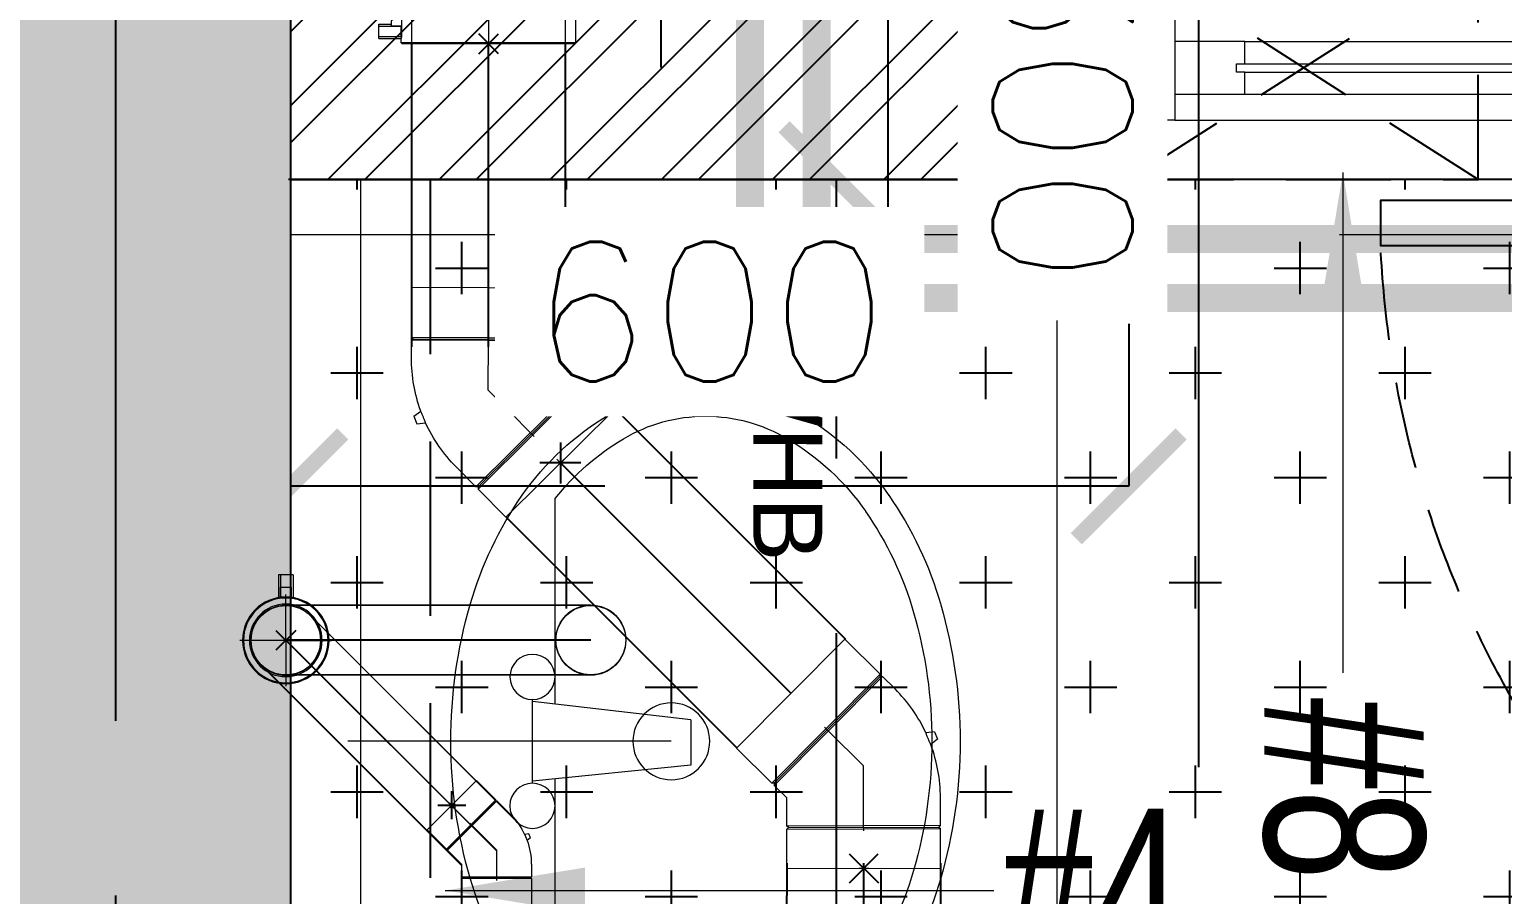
# Model space of a CAD drawing. Header units: millimetres. Extents: x -414464 to 1686, y -90036 to 108605.
# Drawn here: x -101228 to -100174, y -73737 to -73118 of the extents above; entities that cross this region are included whole.
import ezdxf
from ezdxf import colors
from ezdxf.entities.mleader import LeaderData, LeaderLine
from ezdxf.math import Vec2, Vec3

# ---------------------------------------------------------------- set-up
doc = ezdxf.new("R2010")
doc.units = ezdxf.units.MM
doc.header["$LTSCALE"] = 1000
doc.header["$MEASUREMENT"] = 0
for name, pattern in [('$1$AUDIT_D_120904163729-0', [0]), ('$36$HIDDEN', [0.375, 0.25, -0.125]), ('2BHK-A - BACK$1$( Hidden )', [0.375, 0.25, -0.125]), ('2BHK-A - BACK$1$AUDIT_D_120904163729-0', [0]), ('2BHK-A - BACK$1$DASHED', [0.75, 0.5, -0.25]), ('2BHK-A - BACK$1$HIDDEN', [0.375, 0.25, -0.125]), ('2BHK-A - BACK$1$PHANTOM2', [1.25, 0.625, -0.125, 0.125, -0.125, 0.125, -0.125]), ('AUDIT_D_120904163729-0', [0]), ('T8(T9 IS SIMILAR) - DIMENSION & TEXTING$1$AUDIT_D_120904163729-0', [0]), ('T8(T9 IS SIMILAR) - DIMENSION & TEXTING$1$CENTERX2', [101.6, 63.5, -12.7, 12.7, -12.7]), ('T8(T9 IS SIMILAR) - DIMENSION & TEXTING$1$HIDDEN', [0.375, 0.25, -0.125]), ('T8(T9 IS SIMILAR) - DIMENSION & TEXTING$1$T8 - TYPICAL FLOOR CORE$0$( Hidden )', [0.375, 0.25, -0.125]), ('T8(T9 IS SIMILAR)$1$$0$HIDDEN', [0.375, 0.25, -0.125]), ('T8(T9 IS SIMILAR)$1$HIDDEN', [0.375, 0.25, -0.125]), ('T8_REFUGE COLUMNS$1$CENTER2', [1.125, 0.75, -0.125, 0.125, -0.125])]:
    doc.linetypes.add(name, pattern=pattern)
doc.layers.get('0').update_dxf_attribs({"linetype": 'AUDIT_D_120904163729-0'})
for name, color, linetype in [('$0$A-HATCH -160', 251, '$1$AUDIT_D_120904163729-0'), ('$21$A-DIMENSIONS', 2, '$36$HIDDEN'), ('2BHK-A - BACK$1$A-HATCH -160', 251, '2BHK-A - BACK$1$AUDIT_D_120904163729-0'), ('2BHK-A - BACK$1$A-TOI SUNK 50MM', 8, 'Continuous'), ('2BHK-A - BACK$1$LEDGE WALL', 5, 'Continuous'), ('a-rcc', 3, 'Continuous'), ('T8(T9 IS SIMILAR) - DIMENSION & TEXTING$1$A-DIMENSIONS', 2, 'T8(T9 IS SIMILAR) - DIMENSION & TEXTING$1$HIDDEN'), ('T8(T9 IS SIMILAR) - DIMENSION & TEXTING$1$A-PLUMBING', 7, 'T8(T9 IS SIMILAR) - DIMENSION & TEXTING$1$AUDIT_D_120904163729-0'), ('T8(T9 IS SIMILAR) - DIMENSION & TEXTING$1$pl-110 dia soil pipe', 1, 'Continuous'), ('T8(T9 IS SIMILAR) - DIMENSION & TEXTING$1$pl-110 dia soil pipe1', 1, 'Continuous'), ('T8(T9 IS SIMILAR) - DIMENSION & TEXTING$1$pl-text', 7, 'Continuous'), ('T8(T9 IS SIMILAR) - DIMENSION & TEXTING$1$U-TI-TEXT', 7, 'Continuous'), ('T8(T9 IS SIMILAR)$1$$6$a-beam 2', 50, 'Continuous'), ('T8_REFUGE COLUMNS$1$A-CENTERLINE', 193, 'T8_REFUGE COLUMNS$1$CENTER2'), ('T8_REFUGE COLUMNS$1$A-RCC COLS', 3, 'Continuous'), ('T8_TYPICAL COLUMNS$1$A-RCC COLS', 3, 'Continuous')]:
    doc.layers.add(name, color=color, linetype=linetype)
for name, color, linetype, lineweight in [('2BHK-A - BACK$1$A-AC DRAIN PIPE', 94, 'Continuous', 18), ('2BHK-A - BACK$1$A-AC PIPE', 151, 'Continuous', 20), ('2BHK-A - BACK$1$a-TOI-fixtures', 251, 'Continuous', 0), ('2BHK-A - BACK$1$A-WALL- 160', 6, 'Continuous', 30), ('2BHK-A - BACK$1$Ventilator', 5, 'Continuous', 0), ('T8(T9 IS SIMILAR) - DIMENSION & TEXTING$1$pl-50dia waste pie', 6, 'Continuous', 0), ('T8(T9 IS SIMILAR) - DIMENSION & TEXTING$1$pl-50dia waste pipe1', 6, 'Continuous', 0), ('T8(T9 IS SIMILAR) - DIMENSION & TEXTING$1$R0-18-10-2014-T1-1st Podium Floor Plan$0$Text', 2, 'Continuous', 0), ('T8(T9 IS SIMILAR)$1$D&W', 8, 'Continuous', 25), ('T8(T9 IS SIMILAR)$1$SCPL BEAM', 191, 'T8(T9 IS SIMILAR)$1$$0$HIDDEN', 13)]:
    doc.layers.add(name, color=color, linetype=linetype, lineweight=lineweight)
doc.layers.add('T8(T9 IS SIMILAR) - DIMENSION & TEXTING$1$GEB-BEZUG', color=2, linetype='Continuous', lineweight=25, true_color=0xffff00)
doc.layers.add('T8_REFUGE COLUMNS$1$COL-HATCH', color=7, linetype='Continuous', lineweight=25, true_color=0xa3a3a3)
doc.styles.add('T8(T9 IS SIMILAR) - DIMENSION & TEXTING$1$arial', font='sanss___.ttf')
doc.styles.add('T8(T9 IS SIMILAR) - DIMENSION & TEXTING$1$ARIAL ARROW', font='swisscl.ttf')
doc.styles.add('T8(T9 IS SIMILAR) - DIMENSION & TEXTING$1$Romans 1', font='romans.shx', dxfattribs={"height": 100})
doc.styles.add('T8(T9 IS SIMILAR) - DIMENSION & TEXTING$1$SIMPLEX - HT', font='simplex.shx', dxfattribs={"width": 0.7})
doc.styles.add('T8(T9 IS SIMILAR) - DIMENSION & TEXTING$1$Tahoma', font='tahoma.ttf')
doc.dimstyles.new('T8(T9 IS SIMILAR) - DIMENSION & TEXTING$1$ALPINE S', dxfattribs={"dimscale": 0, "dimtxt": 100, "dimasz": 75, "dimexe": 0, "dimexo": 0, "dimgap": 75, "dimtad": 1, "dimdec": 0, "dimzin": 0, "dimdsep": 46, "dimtxsty": 'T8(T9 IS SIMILAR) - DIMENSION & TEXTING$1$Romans 1', "dimblk": 'T8(T9 IS SIMILAR) - DIMENSION & TEXTING$1$_ArchTick', "dimcen": 0.09, "dimclrd": 256, "dimclre": 256, "dimclrt": 7, "dimadec": 0, "dimazin": 0, "dimtfac": 1, "dimtdec": 0, "dimtofl": 0, "dimtmove": 1, "dimatfit": 0, "dimldrblk": 'T8(T9 IS SIMILAR) - DIMENSION & TEXTING$1$_Open90', "dimfxl": 1, "dimtolj": 1, "dimtzin": 0, "dimarcsym": 0})
doc.dimstyles.new('T8(T9 IS SIMILAR) - DIMENSION & TEXTING$1$SAMATA STD', dxfattribs={"dimtxt": 100, "dimasz": 50, "dimexe": 50, "dimexo": 50, "dimgap": 10, "dimtad": 0, "dimdec": 0, "dimrnd": 5, "dimzin": 0, "dimdsep": 46, "dimtxsty": 'T8(T9 IS SIMILAR) - DIMENSION & TEXTING$1$Tahoma', "dimblk": 'T8(T9 IS SIMILAR) - DIMENSION & TEXTING$1$_Origin2', "dimcen": -50, "dimdle": 50, "dimclrd": 7, "dimclre": 7, "dimclrt": 7, "dimadec": 0, "dimazin": 0, "dimtfac": 1, "dimtdec": 0, "dimtmove": 1, "dimatfit": 3, "dimfxl": 150, "dimtfill": 1, "dimtolj": 1, "dimtzin": 0, "dimlwd": -1, "dimlwe": -1, "dimarcsym": 0})

# ---------------------------------------------------------------- blocks, each defined once
blk = doc.blocks.new('T8_REFUGE COLUMNS')
at = {"layer": 'T8_REFUGE COLUMNS$1$COL-HATCH', "linetype": 'ByBlock'}
h = blk.add_hatch(color=256, dxfattribs=at)
h.dxf.hatch_style = 1
h.paths.add_polyline_path([(1215902.1, -5708099.9), (1213292.1, -5708099.9), (1213292.1, -5707849.9), (1215902.1, -5707849.9)])
at = {"layer": 'T8_REFUGE COLUMNS$1$A-CENTERLINE'}
for p, q in [((1217248.2, -5707199.9), (1182156.9, -5707199.9)), ((1217215, -5707974.9), (1182156.9, -5707974.9))]:
    blk.add_line(p, q, dxfattribs=at)
at = {"layer": 'T8_REFUGE COLUMNS$1$A-RCC COLS', "linetype": 'ByBlock'}
blk.add_lwpolyline([(1215902.1, -5708099.9), (1213292.1, -5708099.9), (1213292.1, -5707849.9), (1215902.1, -5707849.9)], close=True, dxfattribs=at)
blk = doc.blocks.new('T8_TYPICAL COLUMNS')
at = {"layer": 'T8_TYPICAL COLUMNS$1$A-RCC COLS', "linetype": 'ByBlock'}
blk.add_blockref('T8_REFUGE COLUMNS', (0, 0), dxfattribs=at)
blk = doc.blocks.new('2BHK-A - BACK$1$V1')
at = {"layer": '2BHK-A - BACK$1$Ventilator'}
for p, q in [((1139453.9, -5700057.1), (1140103.9, -5700057.1)), ((1139453.9, -5700217.1), (1140103.9, -5700217.1))]:
    blk.add_line(p, q, dxfattribs=at)
at = {"layer": '2BHK-A - BACK$1$Ventilator', "color": 8}
for p, q in [((1139486.9, -5700094.6), (1140070.9, -5700094.6)), ((1139536.9, -5700118.3), (1140020.9, -5700118.3)), ((1139536.9, -5700155.8), (1140020.9, -5700155.8)), ((1139486.9, -5700174.6), (1140070.9, -5700174.6))]:
    blk.add_line(p, q, dxfattribs=at)
at = {"layer": '2BHK-A - BACK$1$Ventilator', "color": 5}
for p, q in [((1139536.9, -5700134.1), (1140020.9, -5700134.1)), ((1139536.9, -5700140.1), (1140020.9, -5700140.1))]:
    blk.add_line(p, q, dxfattribs=at)
at = {"layer": '2BHK-A - BACK$1$Ventilator', "color": 4}
for points in [[(1139453.9, -5700094.6), (1139486.9, -5700094.6), (1139486.9, -5700174.6), (1139453.9, -5700174.6)], [(1140103.9, -5700094.6), (1140070.9, -5700094.6), (1140070.9, -5700174.6), (1140103.9, -5700174.6)], [(1139536.9, -5700134.1), (1139536.9, -5700118.3), (1139486.9, -5700118.3), (1139486.9, -5700155.8), (1139536.9, -5700155.8), (1139536.9, -5700140.1), (1139530.9, -5700140.1), (1139530.9, -5700134.1)], [(1140020.9, -5700134.1), (1140020.9, -5700118.3), (1140070.9, -5700118.3), (1140070.9, -5700155.8), (1140020.9, -5700155.8), (1140020.9, -5700140.1), (1140026.9, -5700140.1), (1140026.9, -5700134.1)]]:
    blk.add_lwpolyline(points, close=True, dxfattribs=at)
blk = doc.blocks.new('2BHK-A - BACK$1$WB1')
at = {"color": 0, "linetype": 'ByBlock', "ltscale": 1000}
for p, q in [((190074.4, -1779394.5), (190063, -1779507.9)), ((190106.8, -1779394.5), (190119.9, -1779507.9)), ((189917.5, -1779491.7), (190064.6, -1779491.7)), ((190118, -1779491.7), (190265.4, -1779491.7)), ((190061.5, -1779507.9), (190121.4, -1779507.9))]:
    blk.add_line(p, q, dxfattribs=at)
at = {"color": 0, "linetype": 'ByBlock'}
blk.add_line((190106.8, -1779394.5), (190074.4, -1779394.5), dxfattribs=at)
for centre, major_axis, start_param, end_param in [((190091.4, -1779555.7), (-92.6, 341.5), 6.018375, 6.298924), ((190091.4, -1779555.7), (-92.6, 341.5), 5.737826, 6.018375), ((190067.1, -1779471.3), (-69.6, 256.7), 0.015739, 0.342992), ((190115.8, -1779471.3), (-69.6, 256.7), 5.410573, 5.737826), ((190091.4, -1779555.7), (-87.3, 322), 6.018375, 6.298924), ((190091.4, -1779555.7), (-87.3, 322), 5.737826, 6.018375), ((190067.1, -1779471.3), (-64.3, 237.2), 0.015739, 0.342992), ((190115.8, -1779471.3), (-64.3, 237.2), 5.410573, 5.737826), ((190030, -1779417.8), (-52.6, 193.9), 0.342992, 0.768932), ((190152.9, -1779417.8), (-52.6, 193.9), 4.984633, 5.410573), ((190030, -1779417.8), (-47.3, 174.4), 0.342992, 0.768932), ((190152.9, -1779417.8), (-47.3, 174.4), 4.984633, 5.410573), ((189973.2, -1779384.1), (-35.3, 130.2), 0.768932, 1.305986), ((190209.6, -1779384.1), (-35.3, 130.2), 4.447579, 4.984633), ((189973.2, -1779384.1), (-30, 110.7), 0.768932, 1.305986), ((190209.6, -1779384.1), (-30, 110.7), 4.447579, 4.984633), ((189973.2, -1779384.1), (-35.3, 130.2), 1.305986, 1.84304), ((189973.2, -1779384.1), (-30, 110.7), 1.305986, 1.84304), ((190209.6, -1779384.1), (-30, 110.7), 3.910525, 4.447579), ((190209.6, -1779384.1), (-35.3, 130.2), 3.910525, 4.447579), ((190030, -1779350.3), (-47.3, 174.4), 1.84304, 2.20494), ((190152.9, -1779350.3), (-47.3, 174.4), 3.548625, 3.910525), ((190030, -1779350.3), (-52.6, 193.9), 1.84304, 2.268981), ((190152.9, -1779350.3), (-52.6, 193.9), 3.484585, 3.910525), ((190045.3, -1779507.9), (-4.2, 15.6), 6.018375, 12.30156), ((190137.6, -1779507.9), (-4.2, 15.6), 6.018375, 12.30156), ((190067.1, -1779296.9), (-69.6, 256.7), 2.268981, 2.596234), ((190115.8, -1779296.9), (-69.6, 256.7), 3.157331, 3.484585), ((190091.4, -1779212.5), (-92.6, 341.5), 2.596234, 2.876783), ((190091.4, -1779212.5), (-92.6, 341.5), 2.876783, 3.157331)]:
    blk.add_ellipse(centre, major_axis=major_axis, ratio=1, start_param=start_param, end_param=end_param, dxfattribs=at)
blk = doc.blocks.new('2BHK-A - BACK')
at = {"layer": '2BHK-A - BACK$1$A-HATCH -160', "linetype": 'ByBlock'}
h = blk.add_hatch(dxfattribs=at)
h.set_pattern_fill('ANSI32', color=256, scale=150)
h.paths.add_polyline_path([(1199252.2, -5707249.9), (1199092.2, -5707249.9), (1199092.2, -5707849.9), (1199252.2, -5707849.9)])
at = {"layer": '2BHK-A - BACK$1$A-TOI SUNK 50MM'}
h = blk.add_hatch(dxfattribs=at)
h.set_pattern_fill('CROSS', color=256, scale=300, style=0)
h.set_pattern_definition([(9e-15, (54492.616, 14881.46), (75, 75), [37.5, -112.5]), (90, (54511.366, 14862.71), (-75, 75), [37.5, -112.5])])
h.paths.add_polyline_path([(1196642.1, -5706399.9), (1199092.2, -5706399.9), (1199092.2, -5707849.9), (1196642.1, -5707849.9)])
h.paths.add_polyline_path([(1202691.8, -5706399.9), (1200442.1, -5706399.9), (1200442.1, -5707850.3), (1202692.3, -5707850.3)])
at = {"linetype": '2BHK-A - BACK$1$HIDDEN', "ltscale": 0.3}
for p, q in [((1199092.2, -5706999.9, 0.6), (1199252.2, -5707249.9)), ((1199092.2, -5707250), (1199252.2, -5706999.9, 0.6))]:
    blk.add_line(p, q, dxfattribs=at)
blk.add_lwpolyline([(1199077.2, -5706349.9), (1199077.2, -5707069.9), (1199044.9, -5707069.9), (1199044.9, -5706349.9)], close=True)
blk.add_lwpolyline([(1199252.2, -5706999.9), (1199252.2, -5707249.9), (1199092.2, -5707249.9), (1199092.2, -5706999.9)], close=True, dxfattribs=at)
at = {"color": 0, "linetype": '2BHK-A - BACK$1$( Hidden )', "ltscale": 0.25}
blk.add_arc((1199078.2, -5706349.4), 721.1, 180.0347, 267.627, dxfattribs=at)
at = {"layer": '2BHK-A - BACK$1$A-AC DRAIN PIPE', "linetype": '2BHK-A - BACK$1$PHANTOM2', "ltscale": 0.1, "const_width": 20, "elevation": -1.2}
blk.add_lwpolyline([(1199319.3, -5707520.9), (1199007.4, -5707520.9), (1199007.4, -5706301.7)], dxfattribs=at)
at = {"layer": '2BHK-A - BACK$1$A-AC PIPE', "linetype": '2BHK-A - BACK$1$DASHED', "ltscale": 0.1, "const_width": 20, "elevation": -1.2}
blk.add_lwpolyline([(1199049.5, -5706301.7), (1199049.5, -5707473.2), (1199292.5, -5707473.2)], dxfattribs=at)
at = {"layer": '2BHK-A - BACK$1$A-TOI SUNK 50MM'}
blk.add_lwpolyline([(1196642.1, -5706399.9), (1199092.2, -5706399.9), (1199092.2, -5707849.9), (1196642.1, -5707849.9)], close=True, dxfattribs=at)
at = {"layer": '2BHK-A - BACK$1$a-TOI-fixtures', "color": 1}
blk.add_line((1198342.2, -5707301.2), (1199092.2, -5707301.2), dxfattribs=at)
at = {"layer": '2BHK-A - BACK$1$a-TOI-fixtures'}
for p, q in [((1199092.2, -5707799.5), (1199092.2, -5707301.2)), ((1198292.2, -5707799.5), (1199092.2, -5707799.5))]:
    blk.add_line(p, q, dxfattribs=at)
at = {"layer": '2BHK-A - BACK$1$a-TOI-fixtures', "extrusion": (-2.53027e-07, 3.53358e-09, 1)}
blk.add_line((1198689.9, -5707577.3, 0), (1198689.9, -5707808.9), dxfattribs=at)
blk.add_circle((1198689.9, -5707577.3, -0.3), 27.5, dxfattribs=at)
at = {"layer": '2BHK-A - BACK$1$A-WALL- 160', "linetype": 'ByBlock'}
for p, q in [((1199252.2, -5707249.9), (1199092.2, -5707249.9)), ((1199092.2, -5707249.9), (1199092.2, -5707849.8))]:
    blk.add_line(p, q, dxfattribs=at)
at = {"layer": '2BHK-A - BACK$1$LEDGE WALL', "linetype": '2BHK-A - BACK$1$HIDDEN', "ltscale": 0.5}
blk.add_line((1199092.2, -5707749.8), (1198292.2, -5707749.8), dxfattribs=at)
at = {"layer": '2BHK-A - BACK$1$a-TOI-fixtures', "rotation": 0.008288086606578331}
blk.add_blockref('2BHK-A - BACK$1$WB1', (1008341, -3928196.3, 0), dxfattribs=at)
at = {"layer": '2BHK-A - BACK$1$A-WALL- 160', "linetype": 'ByBlock', "xscale": -1, "rotation": 270}
blk.add_blockref('2BHK-A - BACK$1$V1', (6899309.2, -6846703.8), dxfattribs=at)
blk = doc.blocks.new('T8(T9 IS SIMILAR) - DIMENSION & TEXTING$1$_ArchTick')
at = {"color": 0, "linetype": 'ByBlock', "const_width": 0.15}
blk.add_lwpolyline([(-0.5, -0.5), (0.5, 0.5)], dxfattribs=at)
blk = doc.blocks.new('*D1526')
at = {"layer": 'T8(T9 IS SIMILAR) - DIMENSION & TEXTING$1$A-DIMENSIONS', "linetype": 'T8(T9 IS SIMILAR) - DIMENSION & TEXTING$1$HIDDEN', "lineweight": -2, "transparency": 16777216}
for p, q in [((1213452.2, -5707851.3), (1213452.2, -5707459.1)), ((1215902.2, -5707850.9), (1215902.2, -5707459.1))]:
    blk.add_line(p, q, dxfattribs=at)
at = {"layer": 'T8(T9 IS SIMILAR) - DIMENSION & TEXTING$1$A-DIMENSIONS', "lineweight": -2, "transparency": 16777216}
blk.add_line((1215902.2, -5707459.1), (1213452.2, -5707459.1), dxfattribs=at)
at = {"layer": 'T8(T9 IS SIMILAR) - DIMENSION & TEXTING$1$A-DIMENSIONS', "linetype": 'ByBlock', "lineweight": -2, "transparency": 16777216, "xscale": 75, "yscale": 75, "zscale": 75, "rotation": 180}
blk.add_blockref('T8(T9 IS SIMILAR) - DIMENSION & TEXTING$1$_ArchTick', (1213452.2, -5707459.1), dxfattribs=at)
at = {"layer": 'T8(T9 IS SIMILAR) - DIMENSION & TEXTING$1$A-DIMENSIONS', "linetype": 'ByBlock', "lineweight": -2, "transparency": 16777216, "xscale": 75, "yscale": 75, "zscale": 75}
blk.add_blockref('T8(T9 IS SIMILAR) - DIMENSION & TEXTING$1$_ArchTick', (1215902.2, -5707459.1), dxfattribs=at)
at = {"layer": 'T8(T9 IS SIMILAR) - DIMENSION & TEXTING$1$A-DIMENSIONS', "color": 7, "linetype": 'ByBlock', "transparency": 16777216, "insert": (1214677.2, -5707334.1), "char_height": 100, "attachment_point": 5, "style": 'T8(T9 IS SIMILAR) - DIMENSION & TEXTING$1$Romans 1'}
blk.add_mtext('\\A1;2450', dxfattribs=at)
blk = doc.blocks.new('T8(T9 IS SIMILAR) - DIMENSION & TEXTING$1$_Open90')
at = {"color": 0, "linetype": 'ByBlock', "lineweight": -2}
for p, q in [((-0.5, 0.5), (0, 0)), ((0, 0), (-1, 0)), ((0, 0), (-0.5, -0.5))]:
    blk.add_line(p, q, dxfattribs=at)
blk = doc.blocks.new('T8(T9 IS SIMILAR) - DIMENSION & TEXTING$1$Einfügepunkt')
at = {"layer": 'T8(T9 IS SIMILAR) - DIMENSION & TEXTING$1$GEB-BEZUG'}
for p, q in [((-7.07, -7.07), (7.07, 7.07)), ((-7.07, 7.07), (7.07, -7.07))]:
    blk.add_line(p, q, dxfattribs=at)
blk = doc.blocks.new('T8(T9 IS SIMILAR) - DIMENSION & TEXTING$1$361.771.16.1_G')
at = {"lineweight": 13, "ltscale": 25}
for p, q in [((0, 0), (0, 32.8)), ((-47, 5.2), (-30.6, 5.2)), ((-47, -5.2), (-47, 5.2)), ((-47, 3.7), (-30.8, 3.7)), ((-38, 3.7), (-38, -3.8)), ((-30.8, 3.7), (-38, 3.7)), ((-47, -3.7), (-30.8, -3.7)), ((-47, -5.2), (-30.6, -5.2)), ((-38, -3.8), (-30.8, -3.8)), ((0, 0), (-32.8, 0)), ((0, 0), (0, -32.8)), ((0, 0), (32.8, 0))]:
    blk.add_line(p, q, dxfattribs=at)
for radius in [31, 30.3, 26, 25]:
    blk.add_circle((0, 0), radius, dxfattribs=at)
blk.add_blockref('T8(T9 IS SIMILAR) - DIMENSION & TEXTING$1$Einfügepunkt', (0, 0), dxfattribs=at)
blk = doc.blocks.new('T8(T9 IS SIMILAR) - DIMENSION & TEXTING$1$367.771.16.1_A')
at = {"lineweight": 13, "ltscale": 25}
for p, q in [((3.8, 78.5), (3.8, 62.5)), ((3.8, 78.5), (14.2, 78.5)), ((5.3, 78.5), (5.3, 62.5)), ((12.7, 78.5), (12.7, 62.5)), ((14.2, 78.5), (14.2, 69.5)), ((45.8, 78.5), (45.8, 69.5)), ((45.8, 78.5), (56.2, 78.5)), ((47.3, 78.5), (47.3, 62.5)), ((54.7, 78.5), (54.7, 62.5)), ((56.2, 78.5), (56.2, 62.5)), ((12.6, 62.4), (12.6, 69.5)), ((12.6, 69.5), (16.5, 69.5)), ((22.4, 62.5), (16.6, 69.5)), ((22.4, 62.5), (28.3, 69.5)), ((28.4, 69.5), (47.4, 69.5)), ((47.4, 69.5), (47.4, 62.4)), ((0, 61.8), (0.7, 62.5)), ((0, -61.8), (0, 61.8)), ((0, 55), (28.3, 55)), ((0.7, 62.5), (3.8, 62.5)), ((0.7, -62.5), (0.7, 62.5)), ((5.3, 62.5), (12.7, 62.5)), ((22.4, 62.4), (12.6, 62.4)), ((22.4, 62.5), (22.4, 62.4)), ((47.4, 62.4), (22.4, 62.4)), ((28.3, 56), (31.7, 56)), ((28.3, -56), (28.3, 56)), ((31.7, -56), (31.7, 56)), ((31.7, 55), (60, 55)), ((47.3, 62.5), (54.7, 62.5)), ((56.2, 62.5), (59.3, 62.5)), ((60, 61.8), (59.3, 62.5)), ((59.3, -62.5), (59.3, 62.5)), ((60, -61.8), (60, 61.8)), ((-6.1, -0.1), (11.6, -0.1)), ((11.6, -0.1), (53.3, -0.1)), ((53.3, -0.1), (63.3, -0.1)), ((0, -55), (28.3, -55)), ((0, -61.8), (0.7, -62.5)), ((0.7, -62.5), (59.3, -62.5)), ((28.3, -56), (31.7, -56)), ((31.7, -55), (60, -55)), ((60, -61.8), (59.3, -62.5))]:
    blk.add_line(p, q, dxfattribs=at)
for points, weights in [([(22.4, 62.4), (19.6, 65.8), (16.5, 69.5)], [1, 1.00181632922, 1.00072644359]), ([(16.5, 69.5), (16.6, 69.5), (16.6, 69.5)], [1.01365125454, 1.01438848921, 1.01438848921]), ([(28.4, 69.5), (25.3, 65.8), (22.4, 62.4)], [1.00072644331, 1.00181632851, 1]), ([(28.3, 69.5), (28.3, 69.5), (28.4, 69.5)], [1.01438848921, 1.01438848921, 1.01365125454])]:
    blk.add_rational_spline(points, weights, degree=2, dxfattribs=at)
for points, knots in [([(12.6, 62.4), (12.2, 62.4), (11.6, 62.3), (10.3, 62.3), (9.7, 62.3), (8.3, 62.3), (7.7, 62.3), (6.4, 62.3), (5.8, 62.4), (4.9, 62.4), (4.5, 62.4), (3.9, 62.5), (3.8, 62.5), (3.8, 62.5)], [1.186254, 1.186254, 1.186254, 1.186254, 1.37182, 1.37182, 1.567794, 1.567794, 1.763769, 1.763769, 1.959743, 1.959743, 2.155717, 2.155717, 2.351692, 2.351692, 2.351692, 2.351692]), ([(5.3, 62.5), (5.3, 62.5), (5.4, 62.5), (5.8, 62.5), (6.1, 62.5), (6.7, 62.4), (7.1, 62.4), (8, 62.4), (8.5, 62.4), (9.5, 62.4), (10, 62.4), (10.9, 62.4), (11.3, 62.4), (11.9, 62.5), (12.2, 62.5), (12.6, 62.5), (12.7, 62.5), (12.7, 62.5)], [0.557636, 0.557636, 0.557636, 0.557636, 0.697045, 0.697045, 0.836454, 0.836454, 0.975863, 0.975863, 1.115272, 1.115272, 1.254681, 1.254681, 1.39409, 1.39409, 1.533499, 1.533499, 1.672909, 1.672909, 1.672909, 1.672909]), ([(47.3, 62.5), (47.3, 62.5), (47.4, 62.5), (47.8, 62.5), (48.1, 62.5), (48.7, 62.4), (49.1, 62.4), (50, 62.4), (50.5, 62.4), (51.5, 62.4), (52, 62.4), (52.9, 62.4), (53.3, 62.4), (53.9, 62.5), (54.2, 62.5), (54.6, 62.5), (54.7, 62.5), (54.7, 62.5)], [0.557636, 0.557636, 0.557636, 0.557636, 0.697045, 0.697045, 0.836454, 0.836454, 0.975863, 0.975863, 1.115272, 1.115272, 1.254681, 1.254681, 1.39409, 1.39409, 1.533499, 1.533499, 1.672909, 1.672909, 1.672909, 1.672909]), ([(56.2, 62.5), (56.2, 62.5), (56.1, 62.5), (55.5, 62.4), (55.1, 62.4), (54.2, 62.4), (53.6, 62.3), (52.3, 62.3), (51.7, 62.3), (50.3, 62.3), (49.7, 62.3), (48.4, 62.3), (47.8, 62.4), (47.4, 62.4)], [0.783897, 0.783897, 0.783897, 0.783897, 0.979871, 0.979871, 1.175845, 1.175845, 1.37182, 1.37182, 1.567794, 1.567794, 1.763769, 1.763769, 1.949335, 1.949335, 1.949335, 1.949335])]:
    blk.add_open_spline(points, degree=3, knots=knots, dxfattribs=at)
blk.add_blockref('T8(T9 IS SIMILAR) - DIMENSION & TEXTING$1$Einfügepunkt', (0, 0), dxfattribs=at)
blk = doc.blocks.new('T8(T9 IS SIMILAR) - DIMENSION & TEXTING$1$361.045.16.1_A')
at = {"ltscale": 25}
for p, q in [((-49.5, 14.1), (-14.1, 49.5)), ((3.2, 32.2), (-14.1, 49.5)), ((3.2, 32.2), (-32.2, -3.2)), ((3.2, 31.5), (3.2, 32.2)), ((-31.5, -3.9), (3.9, 31.5)), ((3.2, 31.5), (-31.5, -3.2)), ((3.2, 31.5), (3.9, 31.5)), ((10.4, 25), (3.9, 31.5)), ((-32.2, -3.2), (-49.5, 14.1)), ((-13.8, 13.8), (-15.6, 15.6)), ((0, 0), (-13.8, 13.8)), ((23.4, 11.3), (20.3, 10.9)), ((23.4, 11.3), (24.5, 8.5)), ((-5.6, 5.6), (-7.3, 7.3)), ((0, -10.4), (0, 0)), ((24.5, 8.5), (22, 6.6)), ((-31.5, -3.2), (-32.2, -3.2)), ((-31.5, -3.2), (-31.5, -3.9)), ((-25, -10.4), (-31.5, -3.9)), ((-25, -24.5), (-25, -10.4)), ((0, -24.5), (0, -10.4)), ((25, -24.5), (25, -10.4)), ((-24.5, -25), (-25, -24.5)), ((25, -24.5), (-25, -24.5)), ((-24.5, -25), (-25, -25.5)), ((-25, -45), (-25, -25.5)), ((-25, -25.5), (25, -25.5)), ((-24.5, -25), (24.5, -25)), ((0, -27), (0, -24.5)), ((24.5, -25), (25, -24.5)), ((24.5, -25), (25, -25.5)), ((25, -45), (25, -25.5)), ((-25, -45), (25, -45)), ((0, -45), (-2.5, -45)), ((0, -45), (0, -42.5)), ((0, -45), (0, -47.5)), ((0, -45), (2.5, -45))]:
    blk.add_line(p, q, dxfattribs=at)
for start, end in [(25.1575, 45), (0, 19.8425)]:
    blk.add_arc((-25, -10.4), 50, start, end, dxfattribs=at)
blk.add_open_spline([(22, 6.6), (22, 6.6), (22, 6.6), (22, 6.8), (21.9, 6.9), (21.8, 7.2), (21.7, 7.4), (21.5, 7.8), (21.4, 8), (21.3, 8.3), (21.2, 8.5), (21.1, 8.8), (21, 8.9), (20.9, 9.3), (20.8, 9.4), (20.7, 9.8), (20.6, 10.1), (20.4, 10.5), (20.4, 10.6), (20.3, 10.8), (20.3, 10.9), (20.3, 10.9)], degree=3, knots=[-0.7326885, -0.7326885, -0.7326885, -0.7326885, -0.6703276, -0.6703276, -0.5851203, -0.5851203, -0.4924215, -0.4924215, -0.4253679, -0.4253679, -0.3759063, -0.3759063, -0.3289293, -0.3289293, -0.2716255, -0.2716255, -0.1856359, -0.1856359, -0.0935578, -0.0935578, 0, 0, 0, 0], dxfattribs=at)
blk.add_blockref('T8(T9 IS SIMILAR) - DIMENSION & TEXTING$1$Einfügepunkt', (0, -45), dxfattribs=at)
blk = doc.blocks.new('T8(T9 IS SIMILAR) - DIMENSION & TEXTING$1$365.045.16.1_A')
at = {"lineweight": 13, "ltscale": 25}
for p, q in [((-61.87, 8.84), (-8.84, 61.87)), ((8.31, 44.72), (-8.84, 61.87)), ((8.31, 44.72), (-44.72, -8.31)), ((-43.66, -9.37), (9.37, 43.66)), ((8.31, 43.66), (-43.66, -8.31)), ((8.31, 43.66), (8.31, 44.72)), ((8.31, 43.66), (9.37, 43.66)), ((15.53, 37.5), (9.37, 43.66)), ((-17.15, 17.15), (-18.92, 18.92)), ((0, 0), (-17.15, 17.15)), ((34.72, 16.55), (30.55, 16)), ((34.72, 16.55), (36.25, 12.85)), ((-44.72, -8.31), (-61.87, 8.84)), ((-9.22, 9.22), (-10.98, 10.98)), ((36.25, 12.85), (32.91, 10.29)), ((0, -15.53), (0, 0)), ((-43.66, -8.31), (-44.72, -8.31)), ((-43.66, -8.31), (-43.66, -9.37)), ((-37.5, -15.53), (-43.66, -9.37)), ((-37.5, -29.25), (-37.5, -15.53)), ((0, -29.25), (0, -15.53)), ((37.5, -29.25), (37.5, -15.53)), ((-36.75, -30), (-37.5, -29.25)), ((37.5, -29.25), (-37.5, -29.25)), ((-36.75, -30), (-37.5, -30.75)), ((-37.5, -50), (-37.5, -30.75)), ((-37.5, -30.75), (37.5, -30.75)), ((-36.75, -30), (36.75, -30)), ((0, -31.75), (0, -29.25)), ((36.75, -30), (37.5, -29.25)), ((36.75, -30), (37.5, -30.75)), ((37.5, -50), (37.5, -30.75)), ((-37.5, -50), (37.5, -50)), ((0, -50), (-2.5, -50)), ((0, -50), (0, -47.5)), ((0, -50), (0, -52.5)), ((0, -50), (2.5, -50))]:
    blk.add_line(p, q, dxfattribs=at)
for start, end in [(24.86037, 45), (0, 20.13963)]:
    blk.add_arc((-37.5, -15.53), 75, start, end, dxfattribs=at)
blk.add_open_spline([(32.91, 10.29), (32.91, 10.29), (32.9, 10.32), (32.83, 10.48), (32.76, 10.63), (32.57, 11.05), (32.44, 11.33), (32.2, 11.88), (32.09, 12.14), (31.89, 12.6), (31.81, 12.8), (31.64, 13.19), (31.56, 13.39), (31.39, 13.81), (31.3, 14.04), (31.08, 14.58), (30.97, 14.88), (30.77, 15.4), (30.69, 15.62), (30.58, 15.92), (30.55, 16), (30.55, 16)], degree=3, knots=[-0.9758327, -0.9758327, -0.9758327, -0.9758327, -0.8930469, -0.8930469, -0.7796093, -0.7796093, -0.6561479, -0.6561479, -0.5667077, -0.5667077, -0.5007206, -0.5007206, -0.4380575, -0.4380575, -0.3616519, -0.3616519, -0.247098, -0.247098, -0.1245121, -0.1245121, 0, 0, 0, 0], dxfattribs=at)
blk.add_blockref('T8(T9 IS SIMILAR) - DIMENSION & TEXTING$1$Einfügepunkt', (0, -50), dxfattribs=at)
blk = doc.blocks.new('*D444')
at = {"layer": 'T8(T9 IS SIMILAR) - DIMENSION & TEXTING$1$U-TI-TEXT', "lineweight": -2, "transparency": 16777216}
for p, q in [((5695, 6289.2), (5743.8, 6451.7)), ((5743.8, 6451.7), (6150.9, 6451.7)), ((5545, 6289.2), (5470, 6289.2)), ((5545, 6289.2), (5845, 6289.2)), ((5845, 6289.2), (5920, 6289.2))]:
    blk.add_line(p, q, dxfattribs=at)
at = {"layer": 'T8(T9 IS SIMILAR) - DIMENSION & TEXTING$1$U-TI-TEXT', "linetype": 'T8(T9 IS SIMILAR) - DIMENSION & TEXTING$1$T8 - TYPICAL FLOOR CORE$0$( Hidden )', "lineweight": -2, "transparency": 16777216}
for p, q in [((5545, 6287.2), (5545, 6289.2)), ((5845, 6287.2), (5845, 6289.2))]:
    blk.add_line(p, q, dxfattribs=at)
at = {"layer": 'T8(T9 IS SIMILAR) - DIMENSION & TEXTING$1$U-TI-TEXT', "linetype": 'ByBlock', "lineweight": -2, "transparency": 16777216, "xscale": 75, "yscale": 75, "zscale": 75}
blk.add_blockref('T8(T9 IS SIMILAR) - DIMENSION & TEXTING$1$_ArchTick', (5545, 6289.2), dxfattribs=at)
at = {"layer": 'T8(T9 IS SIMILAR) - DIMENSION & TEXTING$1$U-TI-TEXT', "linetype": 'ByBlock', "lineweight": -2, "transparency": 16777216, "xscale": 75, "yscale": 75, "zscale": 75, "rotation": 180}
blk.add_blockref('T8(T9 IS SIMILAR) - DIMENSION & TEXTING$1$_ArchTick', (5845, 6289.2), dxfattribs=at)
at = {"layer": 'T8(T9 IS SIMILAR) - DIMENSION & TEXTING$1$U-TI-TEXT', "color": 7, "linetype": 'ByBlock', "transparency": 16777216, "insert": (5947.4, 6576.7), "char_height": 100, "attachment_point": 5, "style": 'T8(T9 IS SIMILAR) - DIMENSION & TEXTING$1$Romans 1', "bg_fill": 3, "box_fill_scale": 1.25, "bg_fill_color": 256, "bg_fill_true_color": 13158600, "bg_fill_transparency": 0}
blk.add_mtext('\\A1;300', dxfattribs=at)
blk = doc.blocks.new('T8(T9 IS SIMILAR) - DIMENSION & TEXTING$1$_Origin2')
at = {"color": 0, "linetype": 'ByBlock', "lineweight": -2}
blk.add_line((-0.5, 0), (-1, 0), dxfattribs=at)
for radius in [0.5, 0.25]:
    blk.add_circle((0, 0), radius, dxfattribs=at)
blk = doc.blocks.new('*D1238')
at = {"layer": 'T8(T9 IS SIMILAR) - DIMENSION & TEXTING$1$A-DIMENSIONS', "linetype": 'T8(T9 IS SIMILAR) - DIMENSION & TEXTING$1$HIDDEN', "lineweight": -2, "transparency": 16777216}
for p, q in [((1213555.7, -5707250), (1213672.1, -5707250)), ((1213452.4, -5707849.9), (1213672.1, -5707849.9))]:
    blk.add_line(p, q, dxfattribs=at)
at = {"layer": 'T8(T9 IS SIMILAR) - DIMENSION & TEXTING$1$A-DIMENSIONS', "lineweight": -2, "transparency": 16777216}
blk.add_line((1213672.1, -5707250), (1213672.1, -5707849.9), dxfattribs=at)
at = {"layer": 'T8(T9 IS SIMILAR) - DIMENSION & TEXTING$1$A-DIMENSIONS', "linetype": 'ByBlock', "lineweight": -2, "transparency": 16777216, "xscale": 75, "yscale": 75, "zscale": 75}
for p, rotation in [((1213672.1, -5707250), 90), ((1213672.1, -5707849.9), 270)]:
    blk.add_blockref('T8(T9 IS SIMILAR) - DIMENSION & TEXTING$1$_ArchTick', p, dxfattribs=dict(at, rotation=rotation))
at = {"layer": 'T8(T9 IS SIMILAR) - DIMENSION & TEXTING$1$A-DIMENSIONS', "color": 7, "linetype": 'ByBlock', "transparency": 16777216, "insert": (1213547.1, -5707549.9), "char_height": 100, "attachment_point": 5, "rotation": 90, "style": 'T8(T9 IS SIMILAR) - DIMENSION & TEXTING$1$Romans 1', "bg_fill": 3, "box_fill_scale": 1.25, "bg_fill_color": 256, "bg_fill_true_color": 13158600, "bg_fill_transparency": 0}
blk.add_mtext('\\A1;600', dxfattribs=at)
blk = doc.blocks.new('T8(T9 IS SIMILAR) - DIMENSION & TEXTING$1$A$C77D62699')
at = {"layer": 'T8(T9 IS SIMILAR) - DIMENSION & TEXTING$1$pl-110 dia soil pipe1'}
for p, q in [((7060.2, 6489.3, 0.7), (6489.6, 6489.5, 0.6)), ((6164.1, 6256.2, 0.7), (6329.2, 6421.3, 0.6)), ((7060.2, 6379.3, 0.7), (6489.6, 6379.5, 0.6)), ((6241.9, 6178.5, 0.7), (6407, 6343.5, 0.6)), ((6120.2, 6220.9, 0.8), (5903, 6220.9, 0.7)), ((6119.9, 6110.9, 0.8), (5902.3, 6110.9, 0.7))]:
    blk.add_line(p, q, dxfattribs=at)
at = {"layer": 'T8(T9 IS SIMILAR) - DIMENSION & TEXTING$1$pl-110 dia soil pipe1', "color": 12, "linetype": 'T8(T9 IS SIMILAR) - DIMENSION & TEXTING$1$CENTERX2'}
for p, q in [((7060.2, 6434.3, 0.7), (6489.6, 6434.5, 0.6)), ((6203, 6217.3, 0.7), (6368.1, 6382.4, 0.6)), ((6120, 6165.9, 0.8), (5903, 6165.9, 0.7))]:
    blk.add_line(p, q, dxfattribs=at)
at = {"layer": 'T8(T9 IS SIMILAR) - DIMENSION & TEXTING$1$pl-50dia waste pipe1'}
for p, q in [((6304.8, 6239.1, 0.7), (6304.8, 6020.8, 0.7)), ((6305.1, 6239.1, 0.7), (6305.1, 6020.8, 0.7)), ((6354.8, 6239.1, 0.7), (6354.8, 6020.8, 0.7)), ((6355.1, 6239.1, 0.7), (6355.1, 6020.8, 0.7)), ((6462.8, 6189.2, 1.9), (6312.2, 6038.5, 1.9)), ((6463.1, 6189.2, 1.9), (6312.4, 6038.5, 1.9)), ((6490.9, 6146.6, 1.9), (6347.5, 6003.1, 1.9)), ((6491.2, 6146.6, 1.9), (6347.8, 6003.2, 1.9))]:
    blk.add_line(p, q, dxfattribs=at)
at = {"layer": 'T8(T9 IS SIMILAR) - DIMENSION & TEXTING$1$pl-50dia waste pipe1', "color": 12, "linetype": 'T8(T9 IS SIMILAR) - DIMENSION & TEXTING$1$CENTERX2'}
for p, q in [((6329.8, 6239.1, 0.7), (6329.8, 6020.8, 0.7)), ((6330.1, 6239.1, 0.7), (6330.1, 6020.8, 0.7)), ((6480.5, 6171.5, 1.9), (6329.8, 6020.8, 1.9)), ((6480.8, 6171.5, 1.9), (6330.1, 6020.8, 1.9))]:
    blk.add_line(p, q, dxfattribs=at)
at = {"layer": 'T8(T9 IS SIMILAR) - DIMENSION & TEXTING$1$pl-50dia waste pipe1', "ltscale": 0.1}
for centre in [(6329.8, 6239.1, 0.7), (6330.1, 6239.1, 0.7), (6329.9, 6020.9, 0.7), (6330.2, 6020.9, 0.7)]:
    blk.add_circle(centre, 25, dxfattribs=at)
at = {"layer": 'T8(T9 IS SIMILAR) - DIMENSION & TEXTING$1$pl-110 dia soil pipe', "ltscale": 0.1}
for name, p, xscale, yscale, zscale, rotation in [('T8(T9 IS SIMILAR) - DIMENSION & TEXTING$1$365.045.16.1_A', (6420, 6434.2, 0.6), 1.466696233104787, 1.466696233104787, 1.466696233104787, 90.19695643324765), ('T8(T9 IS SIMILAR) - DIMENSION & TEXTING$1$365.045.16.1_A', (6151, 6165.7, 0.7), -1.466696233104786, 1.466696233104786, 1.466696233104786, 134.8030435667524), ('T8(T9 IS SIMILAR) - DIMENSION & TEXTING$1$367.771.16.1_A', (5903, 6165.9, 0.7), 1.000020158935082, 1.000020158935082, 1.000020158935082, 180)]:
    blk.add_blockref(name, p, dxfattribs=dict(at, xscale=xscale, yscale=yscale, zscale=zscale, rotation=rotation))
at = {"layer": 'T8(T9 IS SIMILAR) - DIMENSION & TEXTING$1$pl-50dia waste pie', "ltscale": 0.1, "xscale": -1.000020158935082, "yscale": 1.000020158935082, "zscale": 1.000020158935082, "rotation": 314.9999999999999}
blk.add_blockref('T8(T9 IS SIMILAR) - DIMENSION & TEXTING$1$361.045.16.1_A', (6480, 6171.5, 2.1), dxfattribs=at)
at = {"layer": 'T8(T9 IS SIMILAR) - DIMENSION & TEXTING$1$pl-50dia waste pie', "xscale": -1.000020158935082, "yscale": 1.000020158935082, "zscale": 1.000020158935082, "rotation": 180}
blk.add_blockref('T8(T9 IS SIMILAR) - DIMENSION & TEXTING$1$361.771.16.1_G', (6330.1, 6020.8, 0.7), dxfattribs=at)
at = {"layer": 'T8(T9 IS SIMILAR) - DIMENSION & TEXTING$1$U-TI-TEXT', "style": 'T8(T9 IS SIMILAR) - DIMENSION & TEXTING$1$arial'}
blk.add_text('WHB', height=49.53, rotation=359.9999, dxfattribs=at).set_placement((6112.2, 6355.3, 0))
at = {"layer": 'T8(T9 IS SIMILAR) - DIMENSION & TEXTING$1$U-TI-TEXT', "linetype": 'ByBlock'}
dim = blk.add_linear_dim(base=(5845, 6289.2), p1=(5545, 5932.8), p2=(5845, 5932.8), dimstyle='T8(T9 IS SIMILAR) - DIMENSION & TEXTING$1$ALPINE S', override={"dimscale": 1, "dimfxl": 2, "dimfxlon": 1, "dimtfill": 1, "dimarcsym": 1}, dxfattribs=at)
dim.commit()
dim.dimension.update_dxf_attribs({"geometry": '*D444', "text_midpoint": (5818.8, 6576.7)})
at = {"layer": 'T8(T9 IS SIMILAR) - DIMENSION & TEXTING$1$pl-text', "lineweight": 13, "ltscale": 100}
ml = blk.add_multileader_mtext('Standard', dxfattribs=at)
ml.set_content('\\pxql,t45;{\\C256;Service Ledge For ODU \\P0.43 x 1.48 m}', color=4, style='T8(T9 IS SIMILAR) - DIMENSION & TEXTING$1$SIMPLEX - HT')
ml.set_leader_properties(color=256, linetype='ByLayer', lineweight=-1)
ml.build(insert=Vec2(0, 0))
ml.multileader.update_dxf_attribs({"text_left_attachment_type": 2, "text_right_attachment_type": 2, "dogleg_length": 100, "arrow_head_size": 45.3})
ctx = ml.context
ctx.base_point, ctx.char_height, ctx.arrow_head_size, ctx.landing_gap_size, ctx.plane_origin, ctx.plane_x_axis, ctx.plane_y_axis = Vec3(7592.9, 5474.7), 90.524, 45.3, 22.6, Vec3(7113.3, 4739), Vec3(-1, -0.000124), Vec3(0.000124, -1)
ctx.left_attachment, ctx.right_attachment, ctx.text_align_type = 2, 2, 2
notes = []
notes.append((ctx, [(1, (1, 1, 0), (6315.6, 5474.6), (1, 0.000124), 90.5, [(2, [(5330.1, 5932.8)], 0, [])])]))
ctx.mtext.insert, ctx.mtext.text_direction, ctx.mtext.rotation, ctx.mtext.width, ctx.mtext.alignment, ctx.mtext.flow_direction = Vec3(7533.1, 5595.4), Vec3(1, 0.000124), 0.000124, 1141.488, 3, 5
for ctx, leaders in notes:
    for number, flags, end, landing, length, lines in leaders:
        leader = LeaderData()
        leader.index, (leader.has_last_leader_line, leader.has_dogleg_vector, leader.attachment_direction) = number, flags
        leader.last_leader_point, leader.dogleg_vector, leader.dogleg_length = Vec3(end), Vec3(landing), length
        for number, points, colour, breaks in lines:
            line = LeaderLine()
            line.index, line.vertices, line.color, line.breaks = number, Vec3.list(points), colors.encode_raw_color(colour), breaks
            leader.lines.append(line)
        ctx.leaders.append(leader)
blk = doc.blocks.new('T8(T9 IS SIMILAR) - DIMENSION & TEXTING')
at = {"layer": 'T8(T9 IS SIMILAR) - DIMENSION & TEXTING$1$A-PLUMBING', "linetype": 'ByBlock'}
blk.add_blockref('T8(T9 IS SIMILAR) - DIMENSION & TEXTING$1$A$C77D62699', (1207452.3, -5713874), dxfattribs=at)
at = {"layer": 'T8(T9 IS SIMILAR) - DIMENSION & TEXTING$1$R0-18-10-2014-T1-1st Podium Floor Plan$0$Text', "linetype": 'ByBlock', "style": 'T8(T9 IS SIMILAR) - DIMENSION & TEXTING$1$ARIAL ARROW'}
blk.add_text('#8', height=114.75, dxfattribs=at).set_placement((1213823.5, -5707152.9, 0))
blk.add_text('#4', height=114.75, rotation=90, dxfattribs=at).set_placement((1214017.7, -5707341.2, 0))
at = {"layer": 'T8(T9 IS SIMILAR) - DIMENSION & TEXTING$1$A-DIMENSIONS', "linetype": 'ByBlock'}
dim = blk.add_linear_dim(base=(1213452.2, -5707459.1), p1=(1215902.2, -5707850.9, -0.7), p2=(1213452.2, -5707851.3), angle=180, dimstyle='T8(T9 IS SIMILAR) - DIMENSION & TEXTING$1$ALPINE S', override={"dimscale": 1, "dimfxl": 5, "dimarcsym": 1}, dxfattribs=at)
dim.commit()
dim.dimension.update_dxf_attribs({"geometry": '*D1526', "text_midpoint": (1214677.2, -5707334.1)})
at = {"layer": 'T8(T9 IS SIMILAR) - DIMENSION & TEXTING$1$R0-18-10-2014-T1-1st Podium Floor Plan$0$Text'}
for points in [[(1213447.3, -5707096.7), (1213697.1, -5707096.7), (1213805.6, -5707096.7)], [(1213961.5, -5707739.1), (1213961.5, -5707458), (1213961.5, -5707346.4)]]:
    blk.add_leader(points, dimstyle='T8(T9 IS SIMILAR) - DIMENSION & TEXTING$1$SAMATA STD', override={"dimscale": 1, "dimasz": 100, "dimclrd": 2, "dimfxlon": 1, "dimarcsym": 1}, dxfattribs=at)
at = {"layer": 'T8(T9 IS SIMILAR) - DIMENSION & TEXTING$1$A-DIMENSIONS', "linetype": 'ByBlock'}
dim = blk.add_linear_dim(base=(1213672.1, -5707849.9), p1=(1213555.7, -5707250), p2=(1213452.4, -5707849.9), angle=90, dimstyle='T8(T9 IS SIMILAR) - DIMENSION & TEXTING$1$ALPINE S', override={"dimscale": 1, "dimfxl": 5, "dimtfill": 1, "dimarcsym": 1}, dxfattribs=at)
dim.commit()
dim.dimension.update_dxf_attribs({"geometry": '*D1238', "text_midpoint": (1213547.1, -5707549.9)})
blk = doc.blocks.new('T8(T9 IS SIMILAR)')
at = {"layer": 'T8(T9 IS SIMILAR)$1$D&W', "linetype": 'ByBlock'}
blk.add_blockref('T8_TYPICAL COLUMNS', (0, 0), dxfattribs=at)
at = {"layer": 'T8(T9 IS SIMILAR)$1$D&W', "linetype": 'ByBlock', "xscale": -1}
blk.add_blockref('2BHK-A - BACK', (2412544.6, 0), dxfattribs=at)
at = {"layer": 'T8(T9 IS SIMILAR)$1$$6$a-beam 2', "linetype": 'ByBlock'}
blk.add_blockref('T8(T9 IS SIMILAR) - DIMENSION & TEXTING', (0, 0), dxfattribs=at)
at = {"layer": 'T8(T9 IS SIMILAR)$1$SCPL BEAM', "linetype": 'T8(T9 IS SIMILAR)$1$HIDDEN'}
blk.add_line((1213491.9, -5707849.1), (1213491.9, -5706499.4), dxfattribs=at)
blk = doc.blocks.new('A$C48506478')
at = {"layer": '$21$A-DIMENSIONS', "linetype": 'ByBlock'}
blk.add_blockref('T8(T9 IS SIMILAR)', (-1195542.6, 5727884.6), dxfattribs=at)
at = {"layer": '$0$A-HATCH -160', "linetype": 'ByBlock'}
blk.add_blockref('T8(T9 IS SIMILAR) - DIMENSION & TEXTING', (-1195542.6, 5727884.6), dxfattribs=at)

msp = doc.modelspace()

# ---------------------------------------------------------------- block references
at = {"layer": 'a-rcc', "linetype": 'ByBlock', "rotation": 270}
msp.add_blockref('A$C48506478', (-121076, -55315.3, 0), dxfattribs=at)

doc.saveas('drawing.dxf')
